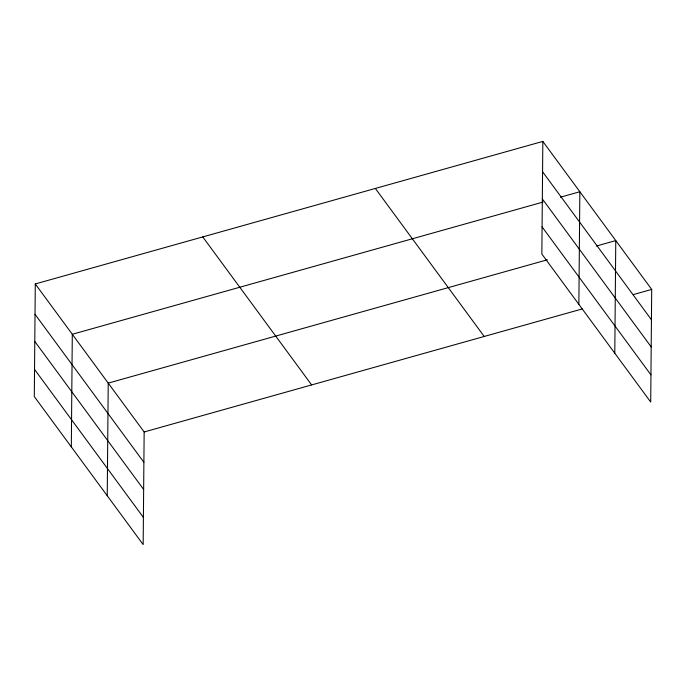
<?xml version="1.0" encoding="UTF-8"?>
<svg xmlns="http://www.w3.org/2000/svg" width="686" height="686" viewBox="0 0 686 686"><rect width="100%" height="100%" fill="white"/><g stroke="black" fill="none" stroke-linecap="round" stroke-linejoin="round"><path stroke-width="1.03" d="M35.286 283.953L34.3 396.577L143.168 544.59L144.154 431.966L35.286 283.953L542.832 141.41L651.7 289.423L650.714 402.047L541.846 254.034L542.832 141.41M71.318 446.895L72.296 334.279L543.08 202.061M107.239 495.746L108.225 383.122L547.351 259.797M578.864 304.352L579.85 191.737L560.445 197.191M614.793 353.196L615.771 240.58L596.366 246.034M144.154 431.966L582.251 308.932M633.315 294.586L651.7 289.423M542.566 171.74L651.434 319.745M542.334 198.897L651.194 346.902M542.086 226.877L650.954 374.882M375.345 188.453L484.205 336.466M202.773 236.919L311.641 384.932M35.02 314.282L143.889 462.295M34.78 341.439L143.648 489.452M34.54 369.42L143.408 517.433"/></g></svg>
